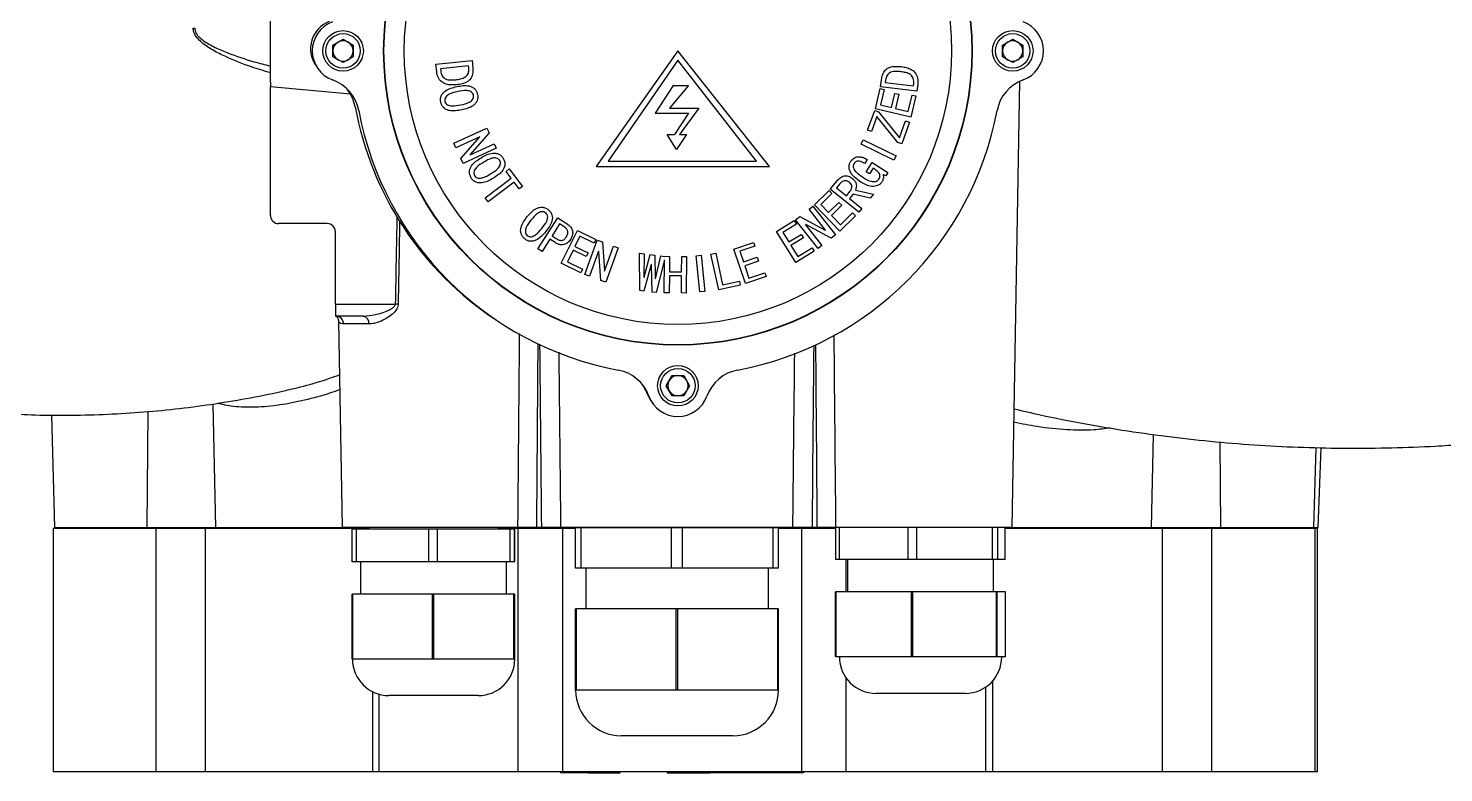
# Model space of a CAD drawing. Header units: millimetres. Extents: x 10469 to 13094, y 11322 to 13178.
# Drawn here: x 12235.9 to 12584.7, y 12541.2 to 12724.6 of the extents above; entities that cross this region are included whole.
import ezdxf

# ---------------------------------------------------------------- set-up
doc = ezdxf.new("R2010")
doc.units = ezdxf.units.MM

msp = doc.modelspace()

# ---------------------------------------------------------------- linework, layer by layer
at = {"color": 7, "linetype": 'Continuous', "lineweight": 25}
for p, q in [((12276.55, 12724.574), (12276.944, 12724.574)), ((12310.99, 12720.452), (12313.49, 12721.896)), ((12310.99, 12717.565), (12310.99, 12720.452)), ((12313.49, 12721.896), (12315.99, 12720.452)), ((12315.99, 12720.452), (12315.99, 12717.565)), ((12475.99, 12720.452), (12478.49, 12721.896)), ((12475.99, 12717.565), (12475.99, 12720.452)), ((12478.49, 12721.896), (12480.99, 12720.452)), ((12480.99, 12720.452), (12480.99, 12717.565)), ((12313.49, 12716.122), (12310.99, 12717.565)), ((12315.99, 12717.565), (12313.49, 12716.122)), ((12336.372, 12715.73), (12345.288, 12716.635)), ((12336.552, 12713.956), (12336.372, 12715.73)), ((12345.288, 12716.635), (12345.468, 12714.861)), ((12395.99, 12719.009), (12375.812, 12690.548)), ((12395.99, 12716.716), (12378.836, 12691.851)), ((12418.562, 12690.548), (12395.99, 12719.009)), ((12415.367, 12691.851), (12395.99, 12716.716)), ((12478.49, 12716.122), (12475.99, 12717.565)), ((12480.99, 12717.565), (12478.49, 12716.122)), ((12344.419, 12715.335), (12337.483, 12714.629)), ((12337.483, 12714.629), (12337.542, 12714.056)), ((12344.478, 12714.762), (12344.419, 12715.335)), ((12295.582, 12710.219), (12315.341, 12708.407)), ((12295.589, 12678.448), (12295.582, 12710.219)), ((12394.819, 12710.448), (12390.401, 12703.684)), ((12398.615, 12710.448), (12393.922, 12704.927)), ((12394.819, 12710.448), (12398.615, 12710.448)), ((12444.666, 12704.756), (12445.84, 12709.719)), ((12445.84, 12709.719), (12446.812, 12709.489)), ((12446.812, 12709.489), (12445.918, 12705.702)), ((12445.949, 12710.145), (12446.163, 12711.919)), ((12454.865, 12709.065), (12445.949, 12710.145)), ((12447.153, 12711.798), (12447.083, 12711.225)), ((12447.083, 12711.225), (12454.019, 12710.387)), ((12454.019, 12710.387), (12454.089, 12710.96)), ((12455.079, 12710.839), (12454.865, 12709.065)), ((12478.349, 12601.554), (12480.269, 12711.532)), ((12445.918, 12705.702), (12448.629, 12705.061)), ((12448.629, 12705.061), (12449.452, 12708.54)), ((12449.452, 12708.54), (12450.424, 12708.31)), ((12450.424, 12708.31), (12449.602, 12704.831)), ((12452.723, 12704.094), (12453.678, 12708.137)), ((12454.651, 12707.907), (12453.417, 12702.688)), ((12453.678, 12708.137), (12454.651, 12707.907)), ((12390.401, 12703.684), (12398.615, 12703.684)), ((12393.922, 12704.927), (12401.169, 12704.927)), ((12398.615, 12703.684), (12395.144, 12698.37)), ((12401.169, 12704.927), (12396.361, 12698.37)), ((12442.745, 12699.471), (12444.499, 12704.342)), ((12445.03, 12702.859), (12443.689, 12699.132)), ((12444.499, 12704.342), (12445.443, 12704.003)), ((12453.417, 12702.688), (12444.666, 12704.756)), ((12450.193, 12696.452), (12445.03, 12702.859)), ((12445.443, 12704.003), (12450.605, 12697.594)), ((12449.602, 12704.831), (12452.723, 12704.094)), ((12450.605, 12697.594), (12452.108, 12701.769)), ((12452.108, 12701.769), (12453.051, 12701.43)), ((12340.781, 12696.254), (12348.947, 12699.992)), ((12349.495, 12698.797), (12344.775, 12693.46)), ((12348.947, 12699.992), (12349.495, 12698.797)), ((12393.369, 12698.37), (12395.144, 12698.37)), ((12395.647, 12694.711), (12393.369, 12698.37)), ((12398.132, 12698.37), (12395.647, 12694.711)), ((12396.361, 12698.37), (12398.132, 12698.37)), ((12443.689, 12699.132), (12442.745, 12699.471)), ((12453.051, 12701.43), (12451.137, 12696.112)), ((12341.284, 12695.154), (12340.781, 12696.254)), ((12347.206, 12697.866), (12341.284, 12695.154)), ((12342.51, 12692.48), (12347.228, 12697.819)), ((12351.222, 12695.025), (12343.056, 12691.287)), ((12344.797, 12693.411), (12350.719, 12696.123)), ((12347.228, 12697.819), (12347.206, 12697.866)), ((12350.719, 12696.123), (12351.222, 12695.025)), ((12441.119, 12696.039), (12441.653, 12697.127)), ((12449.203, 12692.063), (12441.119, 12696.039)), ((12441.653, 12697.127), (12449.737, 12693.15)), ((12451.137, 12696.112), (12450.193, 12696.452)), ((12343.056, 12691.287), (12342.51, 12692.48)), ((12344.775, 12693.46), (12344.797, 12693.411)), ((12378.836, 12691.851), (12415.367, 12691.851)), ((12442.665, 12692.24), (12442.041, 12691.264)), ((12442.37, 12689.238), (12443.819, 12691.501)), ((12443.819, 12691.501), (12447.721, 12689.004)), ((12449.737, 12693.15), (12449.203, 12692.063)), ((12353.637, 12689.322), (12354.432, 12689.926)), ((12354.91, 12687.645), (12353.637, 12689.322)), ((12354.432, 12689.926), (12357.707, 12685.61)), ((12375.812, 12690.548), (12418.562, 12690.548)), ((12443.213, 12688.7), (12442.37, 12689.238)), ((12444.094, 12690.077), (12443.213, 12688.7)), ((12444.581, 12689.765), (12444.094, 12690.077)), ((12447.24, 12688.25), (12446.532, 12688.517)), ((12447.721, 12689.004), (12447.24, 12688.25)), ((12348.539, 12682.811), (12354.91, 12687.645)), ((12355.641, 12686.682), (12349.27, 12681.848)), ((12356.912, 12685.006), (12355.641, 12686.682)), ((12357.707, 12685.61), (12356.912, 12685.006)), ((12429.61, 12681.038), (12433.249, 12684.615)), ((12433.249, 12684.615), (12433.949, 12683.902)), ((12433.537, 12684.942), (12435.2, 12686.989)), ((12440.537, 12679.252), (12433.537, 12684.942)), ((12435.812, 12686.151), (12435.079, 12685.25)), ((12435.079, 12685.25), (12437.494, 12683.289)), ((12437.494, 12683.289), (12438.426, 12684.435)), ((12439.746, 12684.72), (12444.163, 12683.714)), ((12349.27, 12681.848), (12348.539, 12682.811)), ((12428.327, 12680.013), (12429.28, 12680.761)), ((12429.28, 12680.761), (12434.833, 12673.677)), ((12435.916, 12674.621), (12429.61, 12681.038)), ((12433.949, 12683.902), (12431.171, 12681.173)), ((12431.171, 12681.173), (12433.126, 12679.184)), ((12433.126, 12679.184), (12435.678, 12681.691)), ((12436.378, 12680.978), (12433.826, 12678.471)), ((12435.678, 12681.691), (12436.378, 12680.978)), ((12439.138, 12683.72), (12438.272, 12682.656)), ((12438.272, 12682.656), (12441.301, 12680.194)), ((12443.364, 12682.732), (12439.138, 12683.72)), ((12444.163, 12683.714), (12443.364, 12682.732)), ((12361.505, 12670.274), (12366.373, 12677.857)), ((12366.373, 12677.857), (12368.679, 12676.378)), ((12424.972, 12677.383), (12426.007, 12678.194)), ((12430.525, 12670.299), (12424.972, 12677.383)), ((12426.007, 12678.194), (12432.313, 12674.845)), ((12432.354, 12674.876), (12428.327, 12680.013)), ((12433.826, 12678.471), (12436.076, 12676.182)), ((12439.742, 12678.381), (12435.916, 12674.621)), ((12436.076, 12676.182), (12439.04, 12679.095)), ((12439.04, 12679.095), (12439.742, 12678.381)), ((12441.301, 12680.194), (12440.537, 12679.252)), ((12309.589, 12676.448), (12297.59, 12676.448)), ((12311.594, 12656.603), (12311.59, 12674.448)), ((12366.852, 12676.36), (12364.973, 12673.432)), ((12367.872, 12675.705), (12366.852, 12676.36)), ((12367.231, 12666.692), (12371.225, 12674.776)), ((12371.225, 12674.776), (12375.81, 12672.511)), ((12420.313, 12674.513), (12424.662, 12677.189)), ((12425.028, 12666.846), (12420.313, 12674.513)), ((12425.184, 12676.337), (12421.866, 12674.296)), ((12421.866, 12674.296), (12423.328, 12671.92)), ((12423.328, 12671.92), (12426.377, 12673.795)), ((12424.662, 12677.189), (12425.184, 12676.337)), ((12426.377, 12673.795), (12426.901, 12672.943)), ((12427.492, 12676.215), (12427.449, 12676.182)), ((12427.449, 12676.182), (12431.477, 12671.046)), ((12433.796, 12672.864), (12427.492, 12676.215)), ((12432.313, 12674.845), (12432.354, 12674.876)), ((12362.525, 12669.619), (12361.505, 12670.274)), ((12364.433, 12672.59), (12362.525, 12669.619)), ((12365.72, 12671.765), (12364.433, 12672.59)), ((12364.973, 12673.432), (12365.992, 12672.777)), ((12371.868, 12673.342), (12370.628, 12670.837)), ((12370.628, 12670.837), (12373.843, 12669.248)), ((12375.367, 12671.613), (12371.868, 12673.342)), ((12373.075, 12663.873), (12376.135, 12672.373)), ((12375.81, 12672.511), (12375.367, 12671.613)), ((12376.135, 12672.373), (12377.379, 12671.924)), ((12377.379, 12671.924), (12377.892, 12664.778)), ((12377.942, 12664.758), (12380.163, 12670.922)), ((12381.305, 12670.511), (12378.245, 12662.012)), ((12380.163, 12670.922), (12381.305, 12670.511)), ((12409.786, 12670.19), (12414.609, 12671.831)), ((12414.93, 12670.887), (12411.252, 12669.634)), ((12414.609, 12671.831), (12414.93, 12670.887)), ((12426.901, 12672.943), (12423.853, 12671.068)), ((12423.853, 12671.068), (12425.535, 12668.333)), ((12425.535, 12668.333), (12429.077, 12670.511)), ((12429.077, 12670.511), (12429.601, 12669.659)), ((12431.477, 12671.046), (12430.525, 12670.299)), ((12434.833, 12673.677), (12433.796, 12672.864)), ((12370.186, 12669.938), (12368.761, 12667.055)), ((12368.761, 12667.055), (12372.496, 12665.209)), ((12373.4, 12668.349), (12370.186, 12669.938)), ((12373.843, 12669.248), (12373.4, 12668.349)), ((12376.439, 12669.626), (12374.219, 12663.462)), ((12376.488, 12669.608), (12376.439, 12669.626)), ((12377.003, 12662.46), (12376.488, 12669.608)), ((12386.591, 12659.964), (12386.552, 12669.127)), ((12386.552, 12669.127), (12387.698, 12668.985)), ((12387.698, 12668.985), (12387.575, 12663.231)), ((12387.678, 12663.219), (12389.158, 12668.808)), ((12389.158, 12668.808), (12390.306, 12668.665)), ((12390.306, 12668.665), (12390.39, 12662.886)), ((12390.495, 12662.872), (12391.766, 12668.486)), ((12392.708, 12667.541), (12390.659, 12659.465)), ((12391.766, 12668.486), (12392.715, 12668.37)), ((12392.638, 12659.395), (12392.708, 12667.541)), ((12392.715, 12668.37), (12392.716, 12668.395)), ((12392.716, 12668.395), (12393.926, 12668.385)), ((12393.926, 12668.385), (12393.893, 12664.596)), ((12396.893, 12664.571), (12396.926, 12668.36)), ((12396.926, 12668.36), (12398.137, 12668.348)), ((12398.137, 12668.348), (12398.059, 12659.348)), ((12400.5, 12668.526), (12401.701, 12668.651)), ((12401.422, 12659.61), (12400.5, 12668.526)), ((12401.701, 12668.651), (12402.623, 12659.735)), ((12404.141, 12668.906), (12405.318, 12669.161)), ((12406.047, 12660.155), (12404.141, 12668.906)), ((12405.318, 12669.161), (12407.014, 12661.383)), ((12412.679, 12661.691), (12409.786, 12670.19)), ((12411.252, 12669.634), (12412.149, 12666.999)), ((12412.149, 12666.999), (12415.529, 12668.151)), ((12415.85, 12667.207), (12412.47, 12666.055)), ((12415.529, 12668.151), (12415.85, 12667.207)), ((12429.601, 12669.659), (12425.028, 12666.846)), ((12372.051, 12664.31), (12367.231, 12666.692)), ((12372.496, 12665.209), (12372.051, 12664.31)), ((12374.219, 12663.462), (12373.075, 12663.873)), ((12377.892, 12664.778), (12377.942, 12664.758)), ((12389.392, 12666.396), (12387.634, 12659.837)), ((12389.495, 12666.383), (12389.392, 12666.396)), ((12389.616, 12659.593), (12389.495, 12666.383)), ((12393.885, 12663.596), (12393.848, 12659.385)), ((12396.885, 12663.571), (12393.885, 12663.596)), ((12393.893, 12664.596), (12396.893, 12664.571)), ((12396.848, 12659.36), (12396.885, 12663.571)), ((12412.47, 12666.055), (12413.503, 12663.022)), ((12417.749, 12663.416), (12412.679, 12661.691)), ((12413.503, 12663.022), (12417.429, 12664.359)), ((12417.429, 12664.359), (12417.749, 12663.416)), ((12378.245, 12662.012), (12377.003, 12662.46)), ((12387.634, 12659.837), (12386.591, 12659.964)), ((12387.575, 12663.231), (12387.678, 12663.219)), ((12390.39, 12662.886), (12390.495, 12662.872)), ((12411.369, 12661.315), (12406.047, 12660.155)), ((12407.014, 12661.383), (12411.158, 12662.288)), ((12411.158, 12662.288), (12411.369, 12661.315)), ((12311.594, 12656.603), (12326.344, 12656.603)), ((12390.659, 12659.465), (12389.616, 12659.593)), ((12393.848, 12659.385), (12392.638, 12659.395)), ((12398.059, 12659.348), (12396.848, 12659.36)), ((12402.623, 12659.735), (12401.422, 12659.61)), ((12318.476, 12653.681), (12311.622, 12653.681)), ((12312.349, 12652.309), (12313.235, 12601.554)), ((12319.838, 12651.716), (12313.611, 12651.716)), ((12393.104, 12636.509), (12394.547, 12639.009)), ((12394.547, 12639.009), (12397.434, 12639.009)), ((12397.434, 12639.009), (12398.877, 12636.509)), ((12394.547, 12634.009), (12393.104, 12636.509)), ((12398.877, 12636.509), (12397.434, 12634.009)), ((12281.41, 12632.003), (12282.07, 12601.554)), ((12397.434, 12634.009), (12394.547, 12634.009)), ((12241.682, 12629.287), (12242.408, 12601.554)), ((12265.373, 12630.14), (12265.148, 12601.554)), ((12513.128, 12624.507), (12512.636, 12601.554)), ((12529.49, 12622.632), (12529.665, 12601.554)), ((12552.713, 12601.554), (12553.229, 12621.266)), ((12553.768, 12601.554), (12554.456, 12621.242)), ((12242.038, 12601.364), (12242.038, 12541.364)), ((12267.423, 12601.364), (12242.038, 12601.364)), ((12242.408, 12601.554), (12265.148, 12601.554)), ((12265.148, 12601.554), (12282.07, 12601.554)), ((12267.423, 12541.364), (12267.423, 12601.364)), ((12279.569, 12601.364), (12267.423, 12601.364)), ((12272.44, 12601.554), (12272.44, 12601.364)), ((12279.569, 12541.364), (12279.569, 12601.364)), ((12319.798, 12601.364), (12279.569, 12601.364)), ((12282.07, 12601.554), (12313.235, 12601.554)), ((12288.44, 12601.364), (12288.44, 12601.554)), ((12288.838, 12601.364), (12288.838, 12601.554)), ((12307.468, 12601.554), (12307.468, 12601.364)), ((12356.57, 12601.554), (12313.235, 12601.554)), ((12315.749, 12593.149), (12315.749, 12601.149)), ((12316.813, 12601.149), (12315.749, 12601.149)), ((12316.813, 12593.149), (12316.813, 12601.149)), ((12334.618, 12601.149), (12316.813, 12601.149)), ((12317.468, 12601.364), (12317.468, 12601.554)), ((12319.798, 12601.554), (12319.798, 12601.149)), ((12334.618, 12593.149), (12334.618, 12601.149)), ((12336.764, 12601.149), (12334.618, 12601.149)), ((12336.764, 12593.149), (12336.764, 12601.149)), ((12354.666, 12601.149), (12336.764, 12601.149)), ((12351.798, 12601.149), (12351.798, 12601.554)), ((12356.67, 12601.364), (12351.798, 12601.364)), ((12354.666, 12593.149), (12354.666, 12601.149)), ((12355.748, 12601.149), (12354.666, 12601.149)), ((12355.748, 12593.149), (12355.748, 12601.149)), ((12355.846, 12601.149), (12355.748, 12601.149)), ((12355.846, 12593.149), (12355.846, 12601.149)), ((12356.67, 12541.364), (12356.67, 12601.364)), ((12367.675, 12601.364), (12356.67, 12601.364)), ((12356.865, 12601.364), (12356.865, 12601.554)), ((12362.364, 12601.554), (12361.218, 12601.554)), ((12424.318, 12601.554), (12367.099, 12601.554)), ((12367.675, 12541.364), (12367.675, 12601.364)), ((12370.791, 12601.364), (12367.675, 12601.364)), ((12370.791, 12591.51), (12370.791, 12601.51)), ((12370.793, 12601.51), (12370.791, 12601.51)), ((12370.793, 12591.51), (12370.793, 12601.51)), ((12372.135, 12601.51), (12370.793, 12601.51)), ((12372.135, 12591.51), (12372.135, 12601.51)), ((12394.453, 12601.51), (12372.135, 12601.51)), ((12375.792, 12601.554), (12375.792, 12601.51)), ((12394.453, 12591.51), (12394.453, 12601.51)), ((12397.136, 12601.51), (12394.453, 12601.51)), ((12397.136, 12591.51), (12397.136, 12601.51)), ((12419.452, 12601.51), (12397.136, 12601.51)), ((12415.792, 12601.51), (12415.792, 12601.554)), ((12419.452, 12591.51), (12419.452, 12601.51)), ((12420.793, 12601.51), (12419.452, 12601.51)), ((12420.793, 12591.51), (12420.793, 12601.51)), ((12426.497, 12601.364), (12420.793, 12601.364)), ((12423.032, 12601.554), (12423.032, 12601.364)), ((12424.588, 12601.554), (12424.588, 12601.364)), ((12426.497, 12541.364), (12426.497, 12601.364)), ((12434.945, 12601.364), (12426.497, 12601.364)), ((12430.264, 12601.554), (12429.118, 12601.554)), ((12478.349, 12601.554), (12434.855, 12601.554)), ((12434.945, 12593.695), (12434.945, 12601.554)), ((12435.848, 12593.695), (12435.848, 12601.554)), ((12452.709, 12593.695), (12452.709, 12601.554)), ((12454.847, 12593.695), (12454.847, 12601.554)), ((12473.55, 12593.695), (12473.55, 12601.554)), ((12474.785, 12593.695), (12474.785, 12601.554)), ((12476.627, 12593.695), (12476.627, 12601.554)), ((12515.406, 12601.364), (12476.627, 12601.364)), ((12478.386, 12601.554), (12478.386, 12601.364)), ((12478.386, 12601.554), (12512.636, 12601.554)), ((12488.386, 12601.364), (12488.386, 12601.554)), ((12507.015, 12601.554), (12507.015, 12601.364)), ((12512.636, 12601.554), (12529.665, 12601.554)), ((12515.406, 12541.364), (12515.406, 12601.364)), ((12527.53, 12601.364), (12515.406, 12601.364)), ((12523.015, 12601.364), (12523.015, 12601.554)), ((12523.413, 12601.364), (12523.413, 12601.554)), ((12527.53, 12541.364), (12527.53, 12601.364)), ((12552.984, 12601.364), (12527.53, 12601.364)), ((12529.665, 12601.554), (12552.713, 12601.554)), ((12552.713, 12601.554), (12553.768, 12601.554)), ((12552.984, 12541.364), (12552.984, 12601.364)), ((12553.606, 12601.364), (12552.984, 12601.364)), ((12553.606, 12541.364), (12553.606, 12601.364)), ((12435.848, 12593.695), (12434.945, 12593.695)), ((12452.709, 12593.695), (12435.848, 12593.695)), ((12437.418, 12585.695), (12437.418, 12593.695)), ((12437.786, 12593.695), (12437.786, 12585.695)), ((12454.847, 12593.695), (12452.709, 12593.695)), ((12473.55, 12593.695), (12454.847, 12593.695)), ((12474.785, 12593.695), (12473.55, 12593.695)), ((12473.786, 12585.695), (12473.786, 12593.695)), ((12476.627, 12593.695), (12474.785, 12593.695)), ((12316.813, 12593.149), (12315.749, 12593.149)), ((12334.618, 12593.149), (12316.813, 12593.149)), ((12317.798, 12593.149), (12317.798, 12585.149)), ((12336.764, 12593.149), (12334.618, 12593.149)), ((12354.666, 12593.149), (12336.764, 12593.149)), ((12353.798, 12585.149), (12353.798, 12593.149)), ((12355.748, 12593.149), (12354.666, 12593.149)), ((12355.846, 12593.149), (12355.748, 12593.149)), ((12370.793, 12591.51), (12370.791, 12591.51)), ((12372.135, 12591.51), (12370.793, 12591.51)), ((12394.453, 12591.51), (12372.135, 12591.51)), ((12373.292, 12591.51), (12373.292, 12581.51)), ((12397.136, 12591.51), (12394.453, 12591.51)), ((12419.452, 12591.51), (12397.136, 12591.51)), ((12418.292, 12581.51), (12418.292, 12591.51)), ((12420.793, 12591.51), (12419.452, 12591.51)), ((12315.744, 12569.149), (12315.744, 12585.149)), ((12315.906, 12585.149), (12315.744, 12585.149)), ((12315.906, 12569.149), (12315.906, 12585.149)), ((12335.524, 12585.149), (12315.906, 12585.149)), ((12335.524, 12569.149), (12335.524, 12585.149)), ((12335.852, 12585.149), (12335.524, 12585.149)), ((12335.852, 12569.149), (12335.852, 12585.149)), ((12355.578, 12585.149), (12335.852, 12585.149)), ((12355.578, 12569.149), (12355.578, 12585.149)), ((12355.743, 12585.149), (12355.578, 12585.149)), ((12355.743, 12569.149), (12355.743, 12585.149)), ((12355.851, 12585.149), (12355.743, 12585.149)), ((12355.851, 12569.149), (12355.851, 12585.149)), ((12434.852, 12569.695), (12434.852, 12585.695)), ((12434.989, 12585.695), (12434.852, 12585.695)), ((12434.989, 12569.695), (12434.989, 12585.695)), ((12453.568, 12585.695), (12434.989, 12585.695)), ((12453.568, 12569.695), (12453.568, 12585.695)), ((12453.895, 12585.695), (12453.568, 12585.695)), ((12453.895, 12569.695), (12453.895, 12585.695)), ((12474.503, 12585.695), (12453.895, 12585.695)), ((12474.503, 12569.695), (12474.503, 12585.695)), ((12474.692, 12585.695), (12474.503, 12585.695)), ((12474.692, 12569.695), (12474.692, 12585.695)), ((12476.721, 12585.695), (12474.692, 12585.695)), ((12476.721, 12569.695), (12476.721, 12585.695)), ((12370.791, 12561.51), (12370.791, 12581.51)), ((12370.793, 12581.51), (12370.791, 12581.51)), ((12370.793, 12561.51), (12370.793, 12581.51)), ((12370.998, 12581.51), (12370.793, 12581.51)), ((12370.998, 12561.51), (12370.998, 12581.51)), ((12395.59, 12581.51), (12370.998, 12581.51)), ((12395.59, 12561.51), (12395.59, 12581.51)), ((12396, 12581.51), (12395.59, 12581.51)), ((12396, 12561.51), (12396, 12581.51)), ((12420.589, 12581.51), (12396, 12581.51)), ((12420.589, 12561.51), (12420.589, 12581.51)), ((12420.793, 12581.51), (12420.589, 12581.51)), ((12420.793, 12561.51), (12420.793, 12581.51)), ((12315.906, 12569.149), (12315.744, 12569.149)), ((12325.715, 12569.149), (12315.906, 12569.149)), ((12335.524, 12569.149), (12325.715, 12569.149)), ((12335.852, 12569.149), (12335.524, 12569.149)), ((12345.715, 12569.149), (12335.852, 12569.149)), ((12355.578, 12569.149), (12345.715, 12569.149)), ((12355.743, 12569.149), (12355.578, 12569.149)), ((12355.797, 12569.149), (12355.743, 12569.149)), ((12355.851, 12569.149), (12355.797, 12569.149)), ((12434.989, 12569.695), (12434.852, 12569.695)), ((12444.279, 12569.695), (12434.989, 12569.695)), ((12453.568, 12569.695), (12444.279, 12569.695)), ((12453.895, 12569.695), (12453.568, 12569.695)), ((12464.199, 12569.695), (12453.895, 12569.695)), ((12474.503, 12569.695), (12464.199, 12569.695)), ((12474.692, 12569.695), (12474.503, 12569.695)), ((12475.706, 12569.695), (12474.692, 12569.695)), ((12476.721, 12569.695), (12475.706, 12569.695)), ((12437.418, 12541.364), (12437.418, 12564.527)), ((12471.827, 12541.364), (12471.827, 12562.239)), ((12473.574, 12541.364), (12473.574, 12563.785)), ((12320.844, 12541.364), (12320.844, 12561.064)), ((12322.314, 12560.498), (12322.314, 12541.364)), ((12346.798, 12560.149), (12324.798, 12560.149)), ((12370.792, 12561.51), (12370.791, 12561.51)), ((12370.793, 12561.51), (12370.792, 12561.51)), ((12370.998, 12561.51), (12370.793, 12561.51)), ((12383.294, 12561.51), (12370.998, 12561.51)), ((12395.59, 12561.51), (12383.294, 12561.51)), ((12396, 12561.51), (12395.59, 12561.51)), ((12408.294, 12561.51), (12396, 12561.51)), ((12420.589, 12561.51), (12408.294, 12561.51)), ((12420.793, 12561.51), (12420.589, 12561.51)), ((12466.786, 12560.695), (12444.786, 12560.695)), ((12409.542, 12550.26), (12382.042, 12550.26)), ((12267.423, 12541.364), (12242.038, 12541.364)), ((12279.569, 12541.364), (12267.423, 12541.364)), ((12320.844, 12541.364), (12279.569, 12541.364)), ((12322.314, 12541.364), (12320.844, 12541.364)), ((12356.67, 12541.364), (12322.314, 12541.364)), ((12367.675, 12541.364), (12356.67, 12541.364)), ((12367.088, 12541.364), (12367.088, 12541.154)), ((12426.497, 12541.364), (12367.675, 12541.364)), ((12373.91, 12541.364), (12373.91, 12541.154)), ((12381.709, 12541.364), (12381.709, 12541.154)), ((12393.376, 12541.364), (12393.376, 12541.154)), ((12394.896, 12541.364), (12394.896, 12541.154)), ((12402.003, 12541.364), (12402.003, 12541.154)), ((12403.868, 12541.364), (12403.868, 12541.154)), ((12437.418, 12541.364), (12426.497, 12541.364)), ((12426.979, 12541.364), (12426.979, 12541.154)), ((12471.827, 12541.364), (12437.418, 12541.364)), ((12473.574, 12541.364), (12471.712, 12541.364)), ((12515.406, 12541.364), (12473.574, 12541.364)), ((12527.53, 12541.364), (12515.406, 12541.364)), ((12552.984, 12541.364), (12527.53, 12541.364)), ((12553.606, 12541.364), (12552.984, 12541.364)), ((12373.91, 12541.154), (12367.088, 12541.154)), ((12373.91, 12541.154), (12381.709, 12541.154)), ((12393.376, 12541.154), (12394.896, 12541.154)), ((12394.896, 12541.154), (12402.003, 12541.154)), ((12402.003, 12541.154), (12403.868, 12541.154)), ((12426.979, 12541.154), (12403.868, 12541.154))]:
    msp.add_line(p, q, dxfattribs=at)
at = {"color": 7, "linetype": 'Continuous', "lineweight": 25, "flags": 128}
msp.add_lwpolyline([(12388.433, 12634.522), (12389.238, 12632.979), (12389.331, 12632.846)], dxfattribs=at)
at = {"color": 7, "linetype": 'Continuous', "lineweight": 25}
for centre, radius in [((12395.99, 12719.009), 72.5), ((12395.99, 12719.009), 72.418), ((12395.99, 12719.009), 67.42), ((12313.49, 12719.009), 5), ((12313.49, 12719.009), 4.25), ((12478.49, 12719.009), 5), ((12478.49, 12719.009), 4.25), ((12395.99, 12636.509), 5), ((12395.99, 12636.509), 4.25)]:
    msp.add_circle(centre, radius, dxfattribs=at)
for centre, radius, start, end in [((13294.372, 12721.146), 998.85, 178.657155, 180.626784), ((12312.677, 12719.554), 7.2, 110.58893, 215.5629), ((12313.49, 12719.009), 7.6, 109.80619, 250.19381), ((12478.49, 12719.009), 7.6, 289.80619, 70.19381), ((12313.49, 12719.009), 2.5, 120, 180), ((12313.49, 12719.009), 2.5, 60, 120), ((12313.49, 12719.009), 2.5, 0, 60), ((12478.49, 12719.009), 2.5, 120, 180), ((12478.49, 12719.009), 2.5, 60, 120), ((12478.49, 12719.009), 2.5, 0, 60), ((12313.49, 12719.009), 2.5, 180, 240), ((12313.49, 12719.009), 2.5, 240, 300), ((12313.49, 12719.009), 2.5, 300, 0), ((12478.49, 12719.009), 2.5, 180, 240), ((12478.49, 12719.009), 2.5, 240, 300), ((12478.49, 12719.009), 2.5, 300, 0), ((12307.527, 12702.45), 10, 10.6021, 70.19381), ((12306.628, 12703.452), 10, 10.30557, 37.99554), ((12484.454, 12702.45), 10, 109.80619, 169.3979), ((12395.177, 12719.553), 80, 190.3053, 236.57581), ((12395.99, 12719.009), 80, 190.6021, 259.3979), ((12395.99, 12719.009), 80, 280.6021, 349.3979), ((12389.814, 12655.885), 78.224, 179.47425, 181.61433), ((12324.995, 12585.645), 70.97, 88.32643, 88.91078), ((12311.664, 12651.735), 1.947, 359.43492, 88.4218), ((12318.091, 12651.96), 1.763, 352.03665, 77.40158), ((12379.431, 12630.545), 10, 19.80619, 79.3979), ((12395.99, 12636.509), 2.5, 90, 150), ((12395.99, 12636.509), 2.5, 30, 90), ((12412.549, 12630.545), 10, 100.6021, 160.19381), ((12379.072, 12631.006), 10, 20.58584, 36.2851), ((12395.99, 12636.509), 2.5, 150, 210), ((12395.99, 12636.509), 2.5, 330, 30), ((12395.99, 12636.509), 7.6, 199.80619, 340.19381), ((12395.99, 12636.509), 2.5, 210, 270), ((12395.99, 12636.509), 2.5, 270, 330), ((12324.798, 12569.149), 9, 180, 270), ((12346.798, 12569.149), 9, 270, 0), ((12444.786, 12569.695), 9, 180, 270), ((12466.786, 12569.695), 9, 270, 0), ((12382.042, 12561.51), 11.25, 180, 270), ((12409.542, 12561.51), 11.25, 270, 0)]:
    msp.add_arc(centre, radius, start, end, dxfattribs=at)
for centre, major_axis, ratio, start_param, end_param in [((12297.589, 12678.448), (-1.286, 1.532), 0.9997539, 0.8729109, 2.4437073), ((12335.709, 12191.061), (-0.161, 664.368), 0.019519, 0.7480035, 0.7943743), ((12309.59, 12674.448), (-1.286, 1.532), 0.9997539, 4.0145036, 5.5852999), ((12335.616, 13140.813), (-0.342, 1411.987), 0.019519, 4.3205165, 4.3549505), ((12395.528, 13481.515), (-0.466, 1923.104), 0.019519, 2.0198691, 2.0460556), ((12395.528, 13481.515), (-0.466, 1923.104), 0.019519, 4.2371202, 4.263166), ((12455.605, 13140.813), (-0.342, 1411.987), 0.019519, 1.9284107, 1.9626594)]:
    msp.add_ellipse(centre, major_axis=major_axis, ratio=ratio, start_param=start_param, end_param=end_param, dxfattribs=at)
for points, knots in [([(12295.572, 12713.636), (12294.03, 12714.081), (12290.31, 12715.155), (12285.595, 12717.07), (12281.448, 12719.078), (12279.045, 12720.654), (12277.458, 12722.201), (12276.675, 12723.4), (12276.584, 12724.255), (12276.549, 12724.574)], [0, 0, 0, 0, 0.2142375, 0.5166297, 0.6688949, 0.820442, 0.8894469, 0.9587584, 1, 1, 1, 1]), ([(12276.944, 12724.574), (12276.98, 12724.298), (12277.078, 12723.539), (12277.888, 12722.507), (12279.502, 12721.17), (12281.932, 12719.815), (12286.122, 12718.094), (12290.675, 12716.508), (12294.217, 12715.629), (12295.57, 12715.294)], [0, 0, 0, 0, 0.0379535, 0.1043013, 0.1730755, 0.3295994, 0.4868018, 0.8040508, 1, 1, 1, 1]), ([(12341.366, 12710.652), (12340.951, 12710.624), (12340.122, 12710.568), (12338.872, 12710.722), (12337.666, 12711.328), (12336.807, 12712.503), (12336.637, 12713.471), (12336.552, 12713.956)], [0, 0, 0, 0, 0.1873686, 0.3744545, 0.5606512, 0.7799286, 1, 1, 1, 1]), ([(12337.542, 12714.056), (12337.618, 12713.647), (12337.733, 12713.033), (12338.263, 12712.385), (12338.973, 12711.953), (12340.017, 12711.816), (12340.832, 12711.874), (12341.24, 12711.904)], [0, 0, 0, 0, 0.2491686, 0.3742314, 0.4992481, 0.7491493, 1, 1, 1, 1]), ([(12341.24, 12711.904), (12341.649, 12711.957), (12342.465, 12712.064), (12343.465, 12712.414), (12344.084, 12712.974), (12344.496, 12713.711), (12344.485, 12714.342), (12344.478, 12714.762)], [0, 0, 0, 0, 0.2508567, 0.500793, 0.6258591, 0.7509329, 1, 1, 1, 1]), ([(12345.468, 12714.861), (12345.49, 12714.439), (12345.535, 12713.596), (12345.164, 12712.347), (12344.193, 12711.36), (12342.843, 12710.854), (12341.859, 12710.72), (12341.366, 12710.652)], [0, 0, 0, 0, 0.1870739, 0.3734257, 0.5592438, 0.7792964, 1, 1, 1, 1]), ([(12446.163, 12711.919), (12446.234, 12712.337), (12446.376, 12713.171), (12447.014, 12714.31), (12448.181, 12715.061), (12449.613, 12715.259), (12450.604, 12715.173), (12451.101, 12715.13)], [0, 0, 0, 0, 0.1870649, 0.3734297, 0.5592453, 0.7792922, 1, 1, 1, 1]), ([(12450.949, 12713.878), (12450.537, 12713.916), (12449.716, 12713.991), (12448.662, 12713.869), (12447.932, 12713.458), (12447.367, 12712.829), (12447.239, 12712.21), (12447.153, 12711.798)], [0, 0, 0, 0, 0.2508645, 0.5008218, 0.6258859, 0.7509553, 1, 1, 1, 1]), ([(12454.089, 12710.96), (12454.105, 12711.377), (12454.13, 12712.003), (12453.753, 12712.752), (12453.153, 12713.33), (12452.164, 12713.696), (12451.354, 12713.818), (12450.949, 12713.878)], [0, 0, 0, 0, 0.2491512, 0.3742584, 0.4992728, 0.7491603, 1, 1, 1, 1]), ([(12451.101, 12715.13), (12451.513, 12715.066), (12452.336, 12714.939), (12453.523, 12714.51), (12454.567, 12713.652), (12455.152, 12712.317), (12455.104, 12711.332), (12455.079, 12710.839)], [0, 0, 0, 0, 0.18736448, 0.37442493, 0.56063137, 0.77992698, 1, 1, 1, 1]), ([(12337.584, 12706.356), (12337.547, 12706.614), (12337.472, 12707.129), (12337.644, 12707.905), (12338.045, 12708.582), (12338.808, 12709.298), (12340.006, 12709.849), (12341.012, 12710.094), (12341.516, 12710.216)], [0, 0, 0, 0, 0.1250192, 0.2498558, 0.3747912, 0.4997815, 0.7495749, 1, 1, 1, 1]), ([(12341.779, 12708.976), (12341.046, 12708.823), (12339.95, 12708.594), (12338.874, 12707.806), (12338.521, 12707.126), (12338.55, 12706.752), (12338.565, 12706.565)], [0, 0, 0, 0, 0.5017694, 0.750141, 0.875232, 1, 1, 1, 1]), ([(12341.516, 12710.216), (12342.022, 12710.309), (12343.033, 12710.494), (12344.344, 12710.477), (12345.323, 12710.126), (12345.952, 12709.663), (12346.416, 12709.026), (12346.554, 12708.528), (12346.623, 12708.278)], [0, 0, 0, 0, 0.2504567, 0.5002532, 0.6252173, 0.7501267, 0.8749622, 1, 1, 1, 1]), ([(12345.642, 12708.07), (12345.582, 12708.245), (12345.46, 12708.595), (12344.882, 12709.086), (12343.585, 12709.369), (12342.503, 12709.134), (12341.779, 12708.976)], [0, 0, 0, 0, 0.1248189, 0.2499539, 0.4981871, 1, 1, 1, 1]), ([(12342.734, 12704.483), (12342.227, 12704.39), (12341.213, 12704.203), (12339.902, 12704.205), (12338.912, 12704.528), (12338.269, 12704.975), (12337.793, 12705.607), (12337.654, 12706.107), (12337.584, 12706.356)], [0, 0, 0, 0, 0.2504518, 0.5003272, 0.6253213, 0.7502035, 0.8750019, 1, 1, 1, 1]), ([(12338.565, 12706.565), (12338.627, 12706.389), (12338.752, 12706.037), (12339.357, 12705.572), (12340.66, 12705.333), (12341.745, 12705.567), (12342.471, 12705.723)], [0, 0, 0, 0, 0.1247323, 0.24978, 0.4982226, 1, 1, 1, 1]), ([(12342.471, 12705.723), (12343.19, 12705.872), (12344.265, 12706.095), (12345.348, 12706.844), (12345.687, 12707.519), (12345.657, 12707.886), (12345.642, 12708.07)], [0, 0, 0, 0, 0.5019475, 0.7502431, 0.8752926, 1, 1, 1, 1]), ([(12346.623, 12708.278), (12346.661, 12708.024), (12346.737, 12707.515), (12346.57, 12706.748), (12346.178, 12706.075), (12345.416, 12705.375), (12344.227, 12704.844), (12343.232, 12704.603), (12342.734, 12704.483)], [0, 0, 0, 0, 0.1250247, 0.249832, 0.3747171, 0.499688, 0.7495364, 1, 1, 1, 1]), ([(12345.028, 12687.753), (12344.908, 12687.984), (12344.669, 12688.447), (12344.585, 12689.237), (12344.743, 12690.007), (12345.234, 12690.931), (12346.188, 12691.841), (12347.061, 12692.398), (12347.497, 12692.677)], [0, 0, 0, 0, 0.1250036, 0.2498616, 0.3747616, 0.4997388, 0.7495522, 1, 1, 1, 1]), ([(12348.149, 12691.589), (12347.505, 12691.207), (12346.542, 12690.636), (12345.775, 12689.542), (12345.667, 12688.784), (12345.815, 12688.439), (12345.889, 12688.267)], [0, 0, 0, 0, 0.501761, 0.750183, 0.8753162, 1, 1, 1, 1]), ([(12347.497, 12692.677), (12347.947, 12692.928), (12348.844, 12693.431), (12350.089, 12693.843), (12351.13, 12693.828), (12351.875, 12693.593), (12352.521, 12693.14), (12352.813, 12692.713), (12352.959, 12692.499)], [0, 0, 0, 0, 0.2504523, 0.5002239, 0.6252071, 0.75011, 0.874969, 1, 1, 1, 1]), ([(12352.098, 12691.985), (12351.984, 12692.131), (12351.755, 12692.425), (12351.222, 12692.623), (12350.67, 12692.683), (12349.585, 12692.424), (12348.787, 12691.96), (12348.149, 12691.589)], [0, 0, 0, 0, 0.1244998, 0.2492948, 0.3742933, 0.4995067, 1, 1, 1, 1]), ([(12349.856, 12688.733), (12350.488, 12689.108), (12351.433, 12689.669), (12352.217, 12690.729), (12352.319, 12691.477), (12352.172, 12691.816), (12352.098, 12691.985)], [0, 0, 0, 0, 0.5018684, 0.7502116, 0.8752611, 1, 1, 1, 1]), ([(12352.959, 12692.499), (12353.078, 12692.27), (12353.314, 12691.813), (12353.407, 12691.033), (12353.25, 12690.27), (12352.756, 12689.36), (12351.802, 12688.472), (12350.939, 12687.921), (12350.507, 12687.645)], [0, 0, 0, 0, 0.1249965, 0.249855, 0.3747479, 0.4997368, 0.7495608, 1, 1, 1, 1]), ([(12441.105, 12686.675), (12440.664, 12686.976), (12439.783, 12687.579), (12438.651, 12688.723), (12438.102, 12689.999), (12438.187, 12691.087), (12438.442, 12691.56), (12438.569, 12691.796)], [0, 0, 0, 0, 0.2509218, 0.5013544, 0.7498363, 0.8748612, 1, 1, 1, 1]), ([(12438.569, 12691.796), (12438.851, 12692.136), (12439.416, 12692.816), (12440.688, 12692.988), (12441.776, 12692.748), (12442.368, 12692.41), (12442.665, 12692.24)], [0, 0, 0, 0, 0.2788964, 0.5578251, 0.7786952, 1, 1, 1, 1]), ([(12439.413, 12691.256), (12439.326, 12691.082), (12439.152, 12690.735), (12439.257, 12689.943), (12440.099, 12688.85), (12441.058, 12688.218), (12441.698, 12687.796)], [0, 0, 0, 0, 0.1247529, 0.2495, 0.4985308, 1, 1, 1, 1]), ([(12442.041, 12691.264), (12441.605, 12691.517), (12441.059, 12691.833), (12440.313, 12691.853), (12439.95, 12691.763), (12439.633, 12691.556), (12439.487, 12691.356), (12439.413, 12691.256)], [0, 0, 0, 0, 0.4988165, 0.6242231, 0.7494415, 0.874624, 1, 1, 1, 1]), ([(12350.507, 12687.645), (12350.057, 12687.393), (12349.158, 12686.889), (12347.917, 12686.468), (12346.876, 12686.453), (12346.122, 12686.666), (12345.467, 12687.111), (12345.174, 12687.539), (12345.028, 12687.753)], [0, 0, 0, 0, 0.2504337, 0.5002812, 0.6252688, 0.7501695, 0.8749936, 1, 1, 1, 1]), ([(12345.889, 12688.267), (12346.005, 12688.121), (12346.238, 12687.829), (12346.96, 12687.583), (12348.27, 12687.778), (12349.22, 12688.35), (12349.856, 12688.733)], [0, 0, 0, 0, 0.124711, 0.2497335, 0.4981823, 1, 1, 1, 1]), ([(12435.2, 12686.989), (12435.48, 12687.289), (12436.037, 12687.888), (12437.145, 12688.347), (12438.221, 12688.14), (12438.742, 12687.759), (12439.003, 12687.568)], [0, 0, 0, 0, 0.280695, 0.5598608, 0.7792695, 1, 1, 1, 1]), ([(12441.698, 12687.796), (12442.306, 12687.412), (12443.216, 12686.838), (12444.486, 12686.762), (12445.171, 12687.005), (12445.402, 12687.279), (12445.517, 12687.416)], [0, 0, 0, 0, 0.5010763, 0.7499661, 0.8751624, 1, 1, 1, 1]), ([(12445.517, 12687.416), (12445.6, 12687.575), (12445.768, 12687.892), (12445.754, 12688.446), (12445.429, 12689.166), (12444.931, 12689.518), (12444.581, 12689.765)], [0, 0, 0, 0, 0.1868638, 0.3733714, 0.5602028, 1, 1, 1, 1]), ([(12446.532, 12688.517), (12446.58, 12688.349), (12446.675, 12688.014), (12446.599, 12687.384), (12446.397, 12686.985), (12446.273, 12686.741)], [0, 0, 0, 0, 0.2797111, 0.5602706, 1, 1, 1, 1]), ([(12438.237, 12686.626), (12438.015, 12686.776), (12437.574, 12687.073), (12436.559, 12686.988), (12436.096, 12686.469), (12435.812, 12686.151)], [0, 0, 0, 0, 0.280727, 0.5596165, 1, 1, 1, 1]), ([(12438.426, 12684.435), (12438.556, 12684.63), (12438.815, 12685.018), (12438.917, 12685.697), (12438.647, 12686.258), (12438.374, 12686.503), (12438.237, 12686.626)], [0, 0, 0, 0, 0.2804879, 0.5596746, 0.7791971, 1, 1, 1, 1]), ([(12439.003, 12687.568), (12439.227, 12687.366), (12439.673, 12686.964), (12439.98, 12686.162), (12439.992, 12685.383), (12439.828, 12684.941), (12439.746, 12684.72)], [0, 0, 0, 0, 0.2803832, 0.559221, 0.7797503, 1, 1, 1, 1]), ([(12446.273, 12686.741), (12446.125, 12686.55), (12445.828, 12686.167), (12444.971, 12685.702), (12443.748, 12685.507), (12442.344, 12685.941), (12441.518, 12686.43), (12441.105, 12686.675)], [0, 0, 0, 0, 0.1250554, 0.2501566, 0.4991693, 0.7492179, 1, 1, 1, 1]), ([(12358.242, 12672.7), (12358.051, 12672.877), (12357.668, 12673.23), (12357.318, 12673.942), (12357.204, 12674.719), (12357.348, 12675.754), (12357.933, 12676.935), (12358.562, 12677.755), (12358.877, 12678.166)], [0, 0, 0, 0, 0.1250093, 0.2498545, 0.3747778, 0.4997916, 0.7495853, 1, 1, 1, 1]), ([(12359.86, 12677.367), (12359.386, 12676.789), (12358.678, 12675.924), (12358.334, 12674.636), (12358.488, 12673.887), (12358.745, 12673.614), (12358.873, 12673.478)], [0, 0, 0, 0, 0.5017515, 0.7500962, 0.875224, 1, 1, 1, 1]), ([(12358.877, 12678.166), (12359.213, 12678.556), (12359.882, 12679.335), (12360.912, 12680.146), (12361.893, 12680.487), (12362.674, 12680.522), (12363.434, 12680.315), (12363.854, 12680.014), (12364.064, 12679.864)], [0, 0, 0, 0, 0.2504339, 0.5002214, 0.6252151, 0.7501399, 0.8749892, 1, 1, 1, 1]), ([(12363.433, 12679.086), (12363.275, 12679.185), (12362.96, 12679.382), (12362.392, 12679.387), (12361.853, 12679.255), (12360.926, 12678.639), (12360.333, 12677.932), (12359.86, 12677.367)], [0, 0, 0, 0, 0.1245429, 0.249367, 0.3743477, 0.4995619, 1, 1, 1, 1]), ([(12362.439, 12675.271), (12362.905, 12675.839), (12363.602, 12676.687), (12363.971, 12677.948), (12363.816, 12678.687), (12363.561, 12678.953), (12363.433, 12679.086)], [0, 0, 0, 0, 0.5018779, 0.7501176, 0.8751431, 1, 1, 1, 1]), ([(12364.064, 12679.864), (12364.254, 12679.69), (12364.633, 12679.342), (12364.986, 12678.641), (12365.099, 12677.872), (12364.947, 12676.849), (12364.355, 12675.689), (12363.733, 12674.878), (12363.421, 12674.472)], [0, 0, 0, 0, 0.1250284, 0.2498723, 0.3747685, 0.4997331, 0.7495573, 1, 1, 1, 1]), ([(12327.434, 12677.15), (12327.412, 12675.983), (12327.284, 12669.128), (12327.166, 12662.273), (12327.068, 12656.585)], [0, 0, 0, 0, 0.1703401, 1, 1, 1, 1]), ([(12363.421, 12674.472), (12363.085, 12674.082), (12362.414, 12673.302), (12361.393, 12672.483), (12360.421, 12672.112), (12359.64, 12672.055), (12358.874, 12672.249), (12358.453, 12672.55), (12358.242, 12672.7)], [0, 0, 0, 0, 0.2504428, 0.5002887, 0.6252796, 0.7501774, 0.8749961, 1, 1, 1, 1]), ([(12358.873, 12673.478), (12359.032, 12673.381), (12359.35, 12673.186), (12360.112, 12673.201), (12361.276, 12673.833), (12361.973, 12674.695), (12362.439, 12675.271)], [0, 0, 0, 0, 0.124682, 0.2497052, 0.4982071, 1, 1, 1, 1]), ([(12368.528, 12673.218), (12368.675, 12673.46), (12368.965, 12673.939), (12368.863, 12675.019), (12368.249, 12675.444), (12367.872, 12675.705)], [0, 0, 0, 0, 0.28242195, 0.55927888, 1, 1, 1, 1]), ([(12368.679, 12676.378), (12369.013, 12676.127), (12369.681, 12675.628), (12370.125, 12674.502), (12370.028, 12673.417), (12369.71, 12672.846), (12369.55, 12672.561)], [0, 0, 0, 0, 0.2804232, 0.5591036, 0.7791827, 1, 1, 1, 1]), ([(12369.55, 12672.561), (12369.297, 12672.229), (12368.791, 12671.566), (12367.65, 12671.149), (12366.572, 12671.284), (12366.004, 12671.605), (12365.72, 12671.765)], [0, 0, 0, 0, 0.280177, 0.5589416, 0.7790938, 1, 1, 1, 1]), ([(12365.992, 12672.777), (12366.233, 12672.637), (12366.71, 12672.357), (12367.537, 12672.247), (12368.153, 12672.68), (12368.403, 12673.038), (12368.528, 12673.218)], [0, 0, 0, 0, 0.281389, 0.5593941, 0.7788242, 1, 1, 1, 1]), ([(12318.476, 12653.681), (12319.455, 12653.76), (12321.462, 12653.92), (12323.868, 12654.662), (12325.433, 12655.455), (12326.051, 12655.913), (12326.286, 12656.313), (12326.336, 12656.487), (12326.342, 12656.568), (12326.344, 12656.603)], [0, 0, 0, 0, 0.35502129, 0.72754145, 0.8396702, 0.94189457, 0.97391996, 0.98885849, 1, 1, 1, 1]), ([(12327.068, 12656.585), (12327.066, 12656.528), (12327.054, 12656.245), (12326.867, 12655.564), (12326.28, 12654.718), (12325.282, 12653.794), (12324.025, 12652.952), (12322.578, 12652.276), (12321.164, 12651.812), (12320.279, 12651.748), (12319.838, 12651.716)], [0, 0, 0, 0, 0.0162573, 0.0803535, 0.1974896, 0.3113043, 0.4880382, 0.6650371, 0.8326451, 1, 1, 1, 1]), ([(12311.721, 12653.672), (12311.748, 12653.667), (12311.805, 12653.655), (12311.806, 12653.648), (12311.848, 12653.614), (12311.948, 12653.498), (12312.058, 12653.341), (12312.185, 12653.106), (12312.32, 12652.751), (12312.333, 12652.458), (12312.34, 12652.306)], [0, 0, 0, 0, 0.2629743, 0.5663445, 0.7439995, 0.8209108, 0.8598529, 0.8940914, 0.9449946, 1, 1, 1, 1]), ([(12313.611, 12651.716), (12313.379, 12651.748), (12312.912, 12651.813), (12312.449, 12652.188), (12312.4, 12652.266), (12312.373, 12652.309)], [0, 0, 0, 0, 0.3069361, 0.6184433, 1, 1, 1, 1]), ([(12356.57, 12601.554), (12356.601, 12604.886), (12356.748, 12620.817), (12356.887, 12636.747), (12356.996, 12649.345)], [0, 0, 0, 0, 0.2091798, 1, 1, 1, 1]), ([(12434.411, 12649.03), (12434.413, 12648.755), (12434.535, 12635.151), (12434.683, 12619.326), (12434.833, 12603.775), (12434.855, 12601.554)], [0, 0, 0, 0, 0.0173473, 0.8596338, 1, 1, 1, 1]), ([(12366.627, 12644.768), (12366.633, 12644.239), (12366.785, 12629.834), (12366.945, 12615.429), (12367.099, 12601.554)], [0, 0, 0, 0, 0.0367513, 1, 1, 1, 1]), ([(12424.318, 12601.554), (12424.354, 12604.886), (12424.508, 12619.216), (12424.655, 12633.545), (12424.767, 12644.542)], [0, 0, 0, 0, 0.2325469, 1, 1, 1, 1]), ([(12301.435, 12635.812), (12303.503, 12636.333), (12307.138, 12637.249), (12310.939, 12638.613), (12312.578, 12639.201)], [0, 0, 0, 0, 0.5689763, 1, 1, 1, 1]), ([(12230.167, 12629.648), (12232.658, 12629.522), (12238.126, 12629.244), (12246.577, 12629.199), (12255.496, 12629.434), (12264.379, 12629.99), (12273.215, 12630.857), (12281.995, 12632.025), (12290.7, 12633.52), (12297.184, 12634.797), (12300.739, 12635.67), (12301.441, 12635.842)], [0, 0, 0, 0, 0.104207, 0.2287858, 0.3530516, 0.4770071, 0.6006545, 0.7239951, 0.8470295, 0.9697573, 1, 1, 1, 1]), ([(12312.642, 12635.52), (12311.889, 12635.248), (12308.926, 12634.177), (12303.967, 12632.865), (12297.781, 12631.63), (12291.92, 12631.112), (12286.739, 12631.211), (12283.765, 12631.868), (12282.453, 12632.159)], [0, 0, 0, 0, 0.0662194, 0.2604347, 0.4527512, 0.6496821, 0.845437, 1, 1, 1, 1]), ([(12478.86, 12630.802), (12481.001, 12630.299), (12486.7, 12628.962), (12496.03, 12627.146), (12506.821, 12625.32), (12517.645, 12623.83), (12528.488, 12622.657), (12539.342, 12621.805), (12550.197, 12621.274), (12561.045, 12621.056), (12571.875, 12621.171), (12581.118, 12621.491), (12586.74, 12621.898), (12588.768, 12622.044)], [0, 0, 0, 0, 0.0596151, 0.1586817, 0.2575664, 0.3562726, 0.4548031, 0.5531604, 0.6513466, 0.7493636, 0.8472129, 0.9448956, 1, 1, 1, 1]), ([(12502.523, 12626.1), (12501.182, 12625.914), (12497.794, 12625.444), (12491.75, 12625.584), (12485.184, 12626.209), (12480.709, 12627.109), (12478.802, 12627.493)], [0, 0, 0, 0, 0.1886984, 0.4768409, 0.777094, 1, 1, 1, 1]), ([(12361.218, 12601.554), (12361.188, 12601.554), (12361.036, 12601.554), (12360.397, 12601.554), (12359.307, 12601.554), (12357.962, 12601.554), (12357.048, 12601.554), (12356.687, 12601.554), (12356.57, 12601.554)], [0, 0, 0, 0, 0.0154414, 0.077245, 0.327001, 0.5767568, 0.8624795, 1, 1, 1, 1]), ([(12367.099, 12601.554), (12367.089, 12601.554), (12367.042, 12601.554), (12366.805, 12601.554), (12366.187, 12601.554), (12364.955, 12601.554), (12363.61, 12601.554), (12362.707, 12601.554), (12362.364, 12601.554)], [0, 0, 0, 0, 0.0152548, 0.0763166, 0.3233966, 0.5704785, 0.8367817, 1, 1, 1, 1]), ([(12429.118, 12601.554), (12429.088, 12601.554), (12428.936, 12601.554), (12428.296, 12601.554), (12427.207, 12601.554), (12425.863, 12601.554), (12424.844, 12601.554), (12424.475, 12601.554), (12424.318, 12601.554)], [0, 0, 0, 0, 0.0143893, 0.071982, 0.304721, 0.5374601, 0.8037035, 1, 1, 1, 1]), ([(12434.855, 12601.554), (12434.843, 12601.554), (12434.783, 12601.554), (12434.495, 12601.554), (12433.799, 12601.554), (12432.492, 12601.554), (12431.241, 12601.554), (12430.473, 12601.554), (12430.264, 12601.554)], [0, 0, 0, 0, 0.01624473, 0.08126808, 0.34432952, 0.60739291, 0.89319823, 1, 1, 1, 1])]:
    msp.add_open_spline(points, degree=3, knots=knots, dxfattribs=at)

doc.saveas('drawing.dxf')
